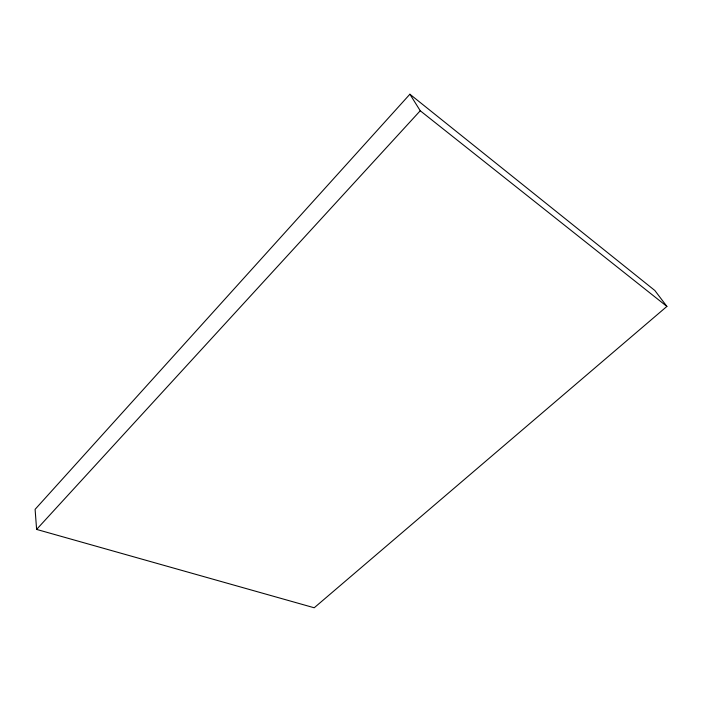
<?xml version="1.0" encoding="UTF-8"?>
<svg xmlns="http://www.w3.org/2000/svg" width="702" height="702" viewBox="0 0 702 702"><rect width="100%" height="100%" fill="white"/><g stroke="black" fill="none" stroke-linecap="round" stroke-linejoin="round"><path stroke-width="1.05" d="M409.889 94.226L35.1 509.345L36.609 529.413L314.215 607.774L666.9 306.423L654.843 290.496L409.889 94.226L420.244 110.758L666.9 306.423M36.609 529.413L420.244 110.758"/></g></svg>
